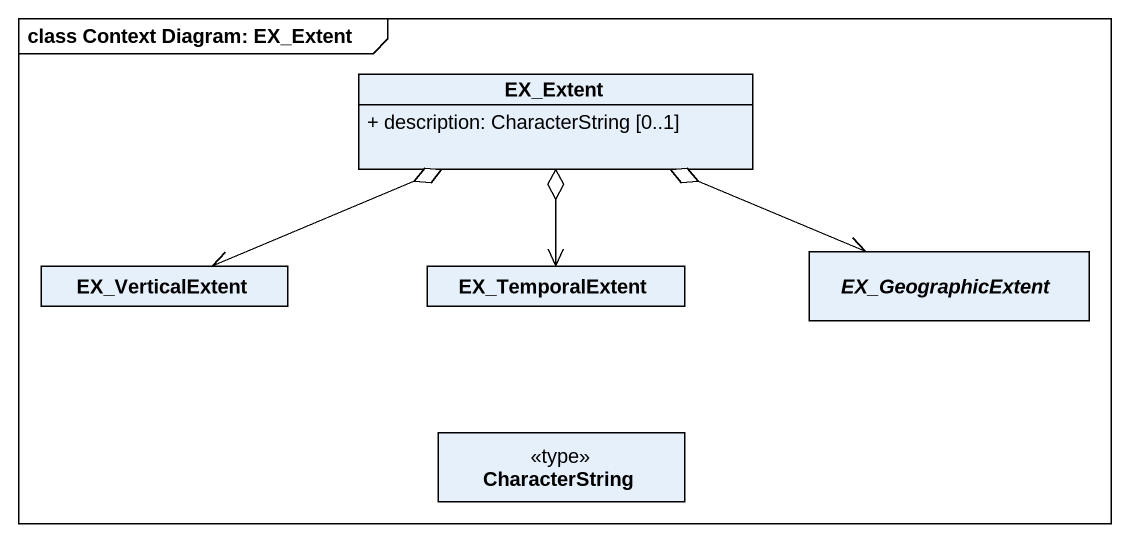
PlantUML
@startuml
mainframe class Context Diagram: EX_Extent
hide circle
hide empty members
skinparam classAttributeIconSize 0
class EX_Extent {
  + description: CharacterString [0..1]
}
class EX_VerticalExtent
class EX_TemporalExtent
abstract class EX_GeographicExtent
class CharacterString <<type>>
EX_VerticalExtent <-right-o EX_Extent
EX_TemporalExtent <-up-o EX_Extent
EX_GeographicExtent <-left-o EX_Extent
@enduml
